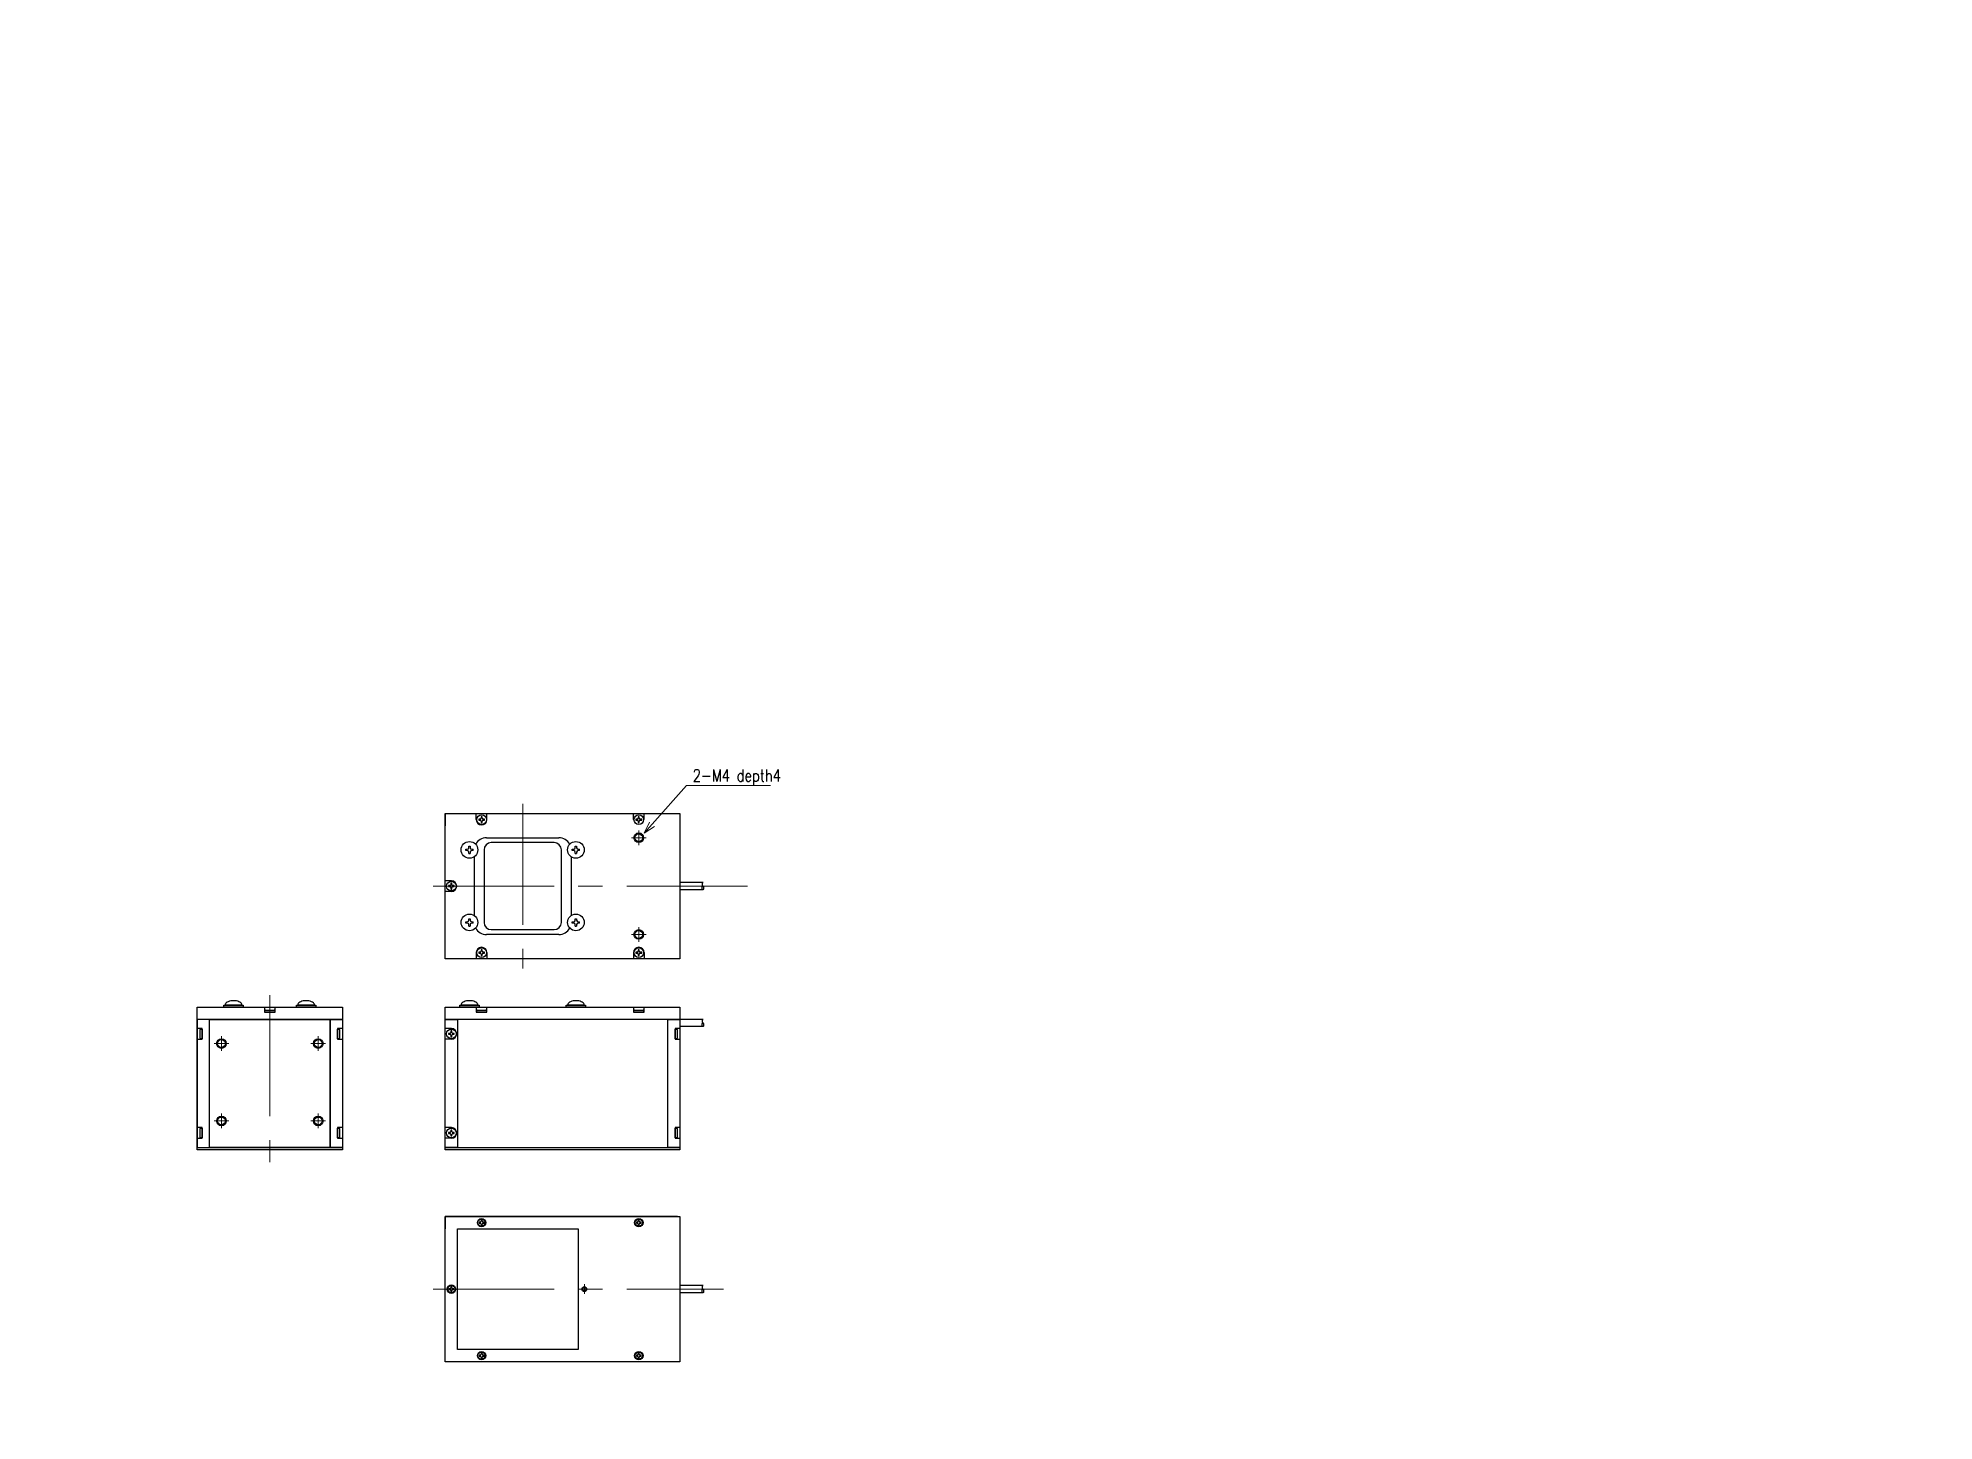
# Paper-space layout 'A3_1_2' of a CAD drawing. Header units: millimetres. Extents: x 0 to 392, y 0 to 286.
# The model-space entities are those that its viewports show. They can reach past a viewport. Long polylines and large blocks are cut down to what shows.
import ezdxf
from ezdxf import colors
from ezdxf.entities.mleader import LeaderData, LeaderLine
from ezdxf.math import Vec2, Vec3

# ---------------------------------------------------------------- set-up
doc = ezdxf.new("R2010")
doc.units = ezdxf.units.MM
doc.linetypes.add('CENTER', pattern=[2, 1.25, -0.25, 0.25, -0.25])
doc.layers.get('0').update_dxf_attribs({"lineweight": 30})
for name, color, linetype, lineweight in [('2KD_寸法１', 7, 'Continuous', 15), ('2KD_寸法１ @ 1', 7, 'Continuous', 15), ('2KD_寸法１ @ 2', 7, 'Continuous', 15), ('PINOFF', 6, 'Continuous', 9)]:
    doc.layers.add(name, color=color, linetype=linetype, lineweight=lineweight)
doc.layers.get('PINOFF').freeze()
doc.styles.get("Standard").update_dxf_attribs({"font": 'simplex.shx', "width": 0.8, "bigfont": 'extfont.shx'})

# ---------------------------------------------------------------- blocks, each defined once
blk = doc.blocks.new('_Open30')
at = {"lineweight": -2}
for p, q in [((-1, 0.27), (0, 0)), ((0, 0), (-1, -0.27)), ((0, 0), (-1, 0))]:
    blk.add_line(p, q, dxfattribs=at)
blk = doc.blocks.new('A$C1FDF73FB')
for p, q in [((-4, 0.8), (4, 0.8)), ((-4, 0), (-4, 0.8)), ((4, 0), (-4, 0)), ((-3.45, 0.8), (-3.45, 1)), ((-3.45, 1), (3.45, 1)), ((3.45, 0.8), (-3.45, 0.8)), ((-1.65, 0.8), (1.65, 0.8)), ((3.45, 1), (3.45, 0.8)), ((4, 0.8), (4, 0))]:
    blk.add_line(p, q)
blk.add_lwpolyline([(3.45, 1), (3.4, 1.3), (3.24, 1.58), (2.99, 1.85), (2.64, 2.09), (2.22, 2.3), (1.73, 2.47), (1.18, 2.6), (0.6, 2.67), (0, 2.7), (-0.6, 2.67), (-1.18, 2.6), (-1.73, 2.47), (-2.22, 2.3), (-2.64, 2.09), (-2.99, 1.85), (-3.24, 1.58), (-3.4, 1.3), (-3.45, 1)])
blk = doc.blocks.new('A$C438F1236')
for p, q in [((0, 59), (60, 59)), ((0, 0), (0, 59)), ((27.8, 59), (27.8, 57)), ((27.8, 57), (32.2, 57)), ((28, 57), (28, 57.6)), ((32, 57), (28, 57)), ((28.2, 57.8), (31.8, 57.8)), ((32, 57.6), (32, 57)), ((32.2, 57), (32.2, 59)), ((60, 59), (60, 0)), ((60, 54), (0, 54)), ((5, 54), (0, 54)), ((2, 50.2), (0, 50.2)), ((1.2, 46.2), (1.2, 49.8)), ((1.4, 50), (2, 50)), ((2, 45.8), (2, 50.2)), ((2, 50), (2, 46)), ((5, 1), (5, 54)), ((5, 54), (55, 54)), ((5, 1), (5, 54)), ((55, 1), (55, 54)), ((55, 54), (60, 54)), ((55, 54), (55, 1)), ((60, 50.2), (58, 50.2)), ((58, 50.2), (58, 45.8)), ((58, 46), (58, 50)), ((58, 50), (58.6, 50)), ((58.8, 49.8), (58.8, 46.2)), ((0, 45.8), (2, 45.8)), ((2, 46), (1.4, 46)), ((58.6, 46), (58, 46)), ((58, 45.8), (60, 45.8)), ((2, 9.2), (0, 9.2)), ((1.2, 5.2), (1.2, 8.8)), ((1.4, 9), (2, 9)), ((2, 4.8), (2, 9.2)), ((2, 9), (2, 5)), ((60, 9.2), (58, 9.2)), ((58, 9.2), (58, 4.8)), ((58, 5), (58, 9)), ((58, 9), (58.6, 9)), ((58.8, 8.8), (58.8, 5.2)), ((0, 4.8), (2, 4.8)), ((0, 1), (5, 1)), ((0, 1), (60, 1)), ((0, 0), (0, 1)), ((60, 0), (0, 0)), ((2, 5), (1.4, 5)), ((55, 1), (5, 1)), ((60, 1), (55, 1)), ((58.6, 5), (58, 5)), ((58, 4.8), (60, 4.8)), ((60, 1), (60, 0))]:
    blk.add_line(p, q)
at = {"lineweight": 30}
for p, q in [((0, 59), (60, 59)), ((0, 54), (0, 59)), ((60, 59), (60, 54)), ((0, 54), (0, 1)), ((60, 54), (60, 1)), ((60, 0), (0, 0))]:
    blk.add_line(p, q, dxfattribs=at)
for centre, radius in [((10, 44), 2), ((10, 44), 1.6), ((50, 44), 2), ((50, 44), 1.6), ((10, 12), 2), ((10, 12), 1.6), ((50, 12), 2), ((50, 12), 1.6)]:
    blk.add_circle(centre, radius)
for centre, start, end in [((28.2, 57.6), 90, 180), ((31.8, 57.6), 0, 90), ((1.4, 49.8), 90, 180), ((58.6, 49.8), 0, 90), ((1.4, 46.2), 180, 270), ((58.6, 46.2), 270, 0), ((1.4, 8.8), 90, 180), ((58.6, 8.8), 0, 90), ((1.4, 5.2), 180, 270), ((58.6, 5.2), 270, 0)]:
    blk.add_arc(centre, 0.2, start, end)
for p in [(15, 59), (45, 59)]:
    blk.add_blockref('A$C1FDF73FB', p)
blk = doc.blocks.new('A$C09653A02')
at = {"lineweight": 30}
for p, q in [((0, 59), (97, 59)), ((0, 0), (0, 59)), ((97, 59), (97, 54)), ((97, 54), (97, 1)), ((0, 0), (0, 1)), ((97, 0), (0, 0)), ((97, 1), (97, 0))]:
    blk.add_line(p, q, dxfattribs=at)
for p, q in [((12.8, 59), (12.8, 57)), ((12.8, 57), (17.2, 57)), ((13, 57), (13, 57.6)), ((17, 57), (13, 57)), ((13.2, 57.8), (16.8, 57.8)), ((17, 57.6), (17, 57)), ((17.2, 57), (17.2, 59)), ((77.8, 59), (77.8, 57)), ((77.8, 57), (82.2, 57)), ((78, 57), (78, 57.6)), ((82, 57), (78, 57)), ((78.2, 57.8), (81.8, 57.8)), ((82, 57.6), (82, 57)), ((82.2, 57), (82.2, 59)), ((97, 59), (97, 54)), ((0, 54), (5, 54)), ((97, 54), (0, 54)), ((97, 54), (0, 54)), ((0, 54), (5, 54)), ((2.5, 50.2), (0, 50.2)), ((1.3, 48.2), (1.3, 47.8)), ((1.9, 48.2), (1.3, 48.2)), ((1.3, 47.8), (1.9, 47.8)), ((2.7, 49.2), (2.3, 49.2)), ((2.3, 49.2), (2.3, 48.6)), ((2.3, 47.4), (2.3, 46.8)), ((2.7, 48.6), (2.7, 49.2)), ((2.7, 46.8), (2.7, 47.4)), ((3.7, 48.2), (3.1, 48.2)), ((3.1, 47.8), (3.7, 47.8)), ((3.7, 47.8), (3.7, 48.2)), ((5, 54), (5, 1)), ((5, 54), (5, 1)), ((48, 54), (16, 54)), ((92, 1), (92, 54)), ((92, 54), (97, 54)), ((92, 54), (97, 54)), ((92, 1), (92, 54)), ((97, 50.2), (95, 50.2)), ((95, 50.2), (95, 45.8)), ((95, 46), (95, 50)), ((95, 50), (95.6, 50)), ((95.8, 49.8), (95.8, 46.2)), ((106.6, 54), (97, 54)), ((106.6, 54), (97, 54)), ((106.6, 51), (97, 51)), ((106.6, 51), (97, 51)), ((2.5, 45.8), (0, 45.8)), ((2.3, 46.8), (2.7, 46.8)), ((5, 46), (5, 42)), ((5, 45.6), (5, 42.4)), ((95.6, 46), (95, 46)), ((95, 45.8), (97, 45.8)), ((2.5, 9.2), (0, 9.2)), ((2.7, 8.2), (2.3, 8.2)), ((2.3, 8.2), (2.3, 7.6)), ((2.7, 7.6), (2.7, 8.2)), ((5, 14), (5, 10)), ((5, 13.6), (5, 10.4)), ((97, 9.2), (95, 9.2)), ((95, 9.2), (95, 4.8)), ((95, 5), (95, 9)), ((95, 9), (95.6, 9)), ((95.8, 8.8), (95.8, 5.2)), ((2.5, 4.8), (0, 4.8)), ((5, 1), (0, 1)), ((5, 1), (0, 1)), ((0, 1), (97, 1)), ((1.3, 7.2), (1.3, 6.8)), ((1.9, 7.2), (1.3, 7.2)), ((1.3, 6.8), (1.9, 6.8)), ((2.3, 6.4), (2.3, 5.8)), ((2.3, 5.8), (2.7, 5.8)), ((2.7, 5.8), (2.7, 6.4)), ((3.7, 7.2), (3.1, 7.2)), ((3.1, 6.8), (3.7, 6.8)), ((3.7, 6.8), (3.7, 7.2)), ((7, 1), (57, 1)), ((97, 1), (92, 1)), ((97, 1), (92, 1)), ((95.6, 5), (95, 5)), ((95, 4.8), (97, 4.8))]:
    blk.add_line(p, q)
for points in [[(106.55, 51), (106.52, 51), (106.48, 51.01), (106.45, 51.03), (106.41, 51.05), (106.38, 51.07), (106.35, 51.1), (106.32, 51.14), (106.29, 51.18), (106.27, 51.22), (106.24, 51.27), (106.22, 51.32), (106.2, 51.38), (106.19, 51.43), (106.17, 51.49), (106.16, 51.56), (106.16, 51.62), (106.15, 51.68), (106.15, 51.75), (106.15, 51.82), (106.16, 51.88), (106.16, 51.94), (106.17, 52.01), (106.19, 52.07), (106.2, 52.13), (106.22, 52.18), (106.24, 52.23), (106.27, 52.28), (106.29, 52.32), (106.32, 52.36), (106.35, 52.4), (106.38, 52.43), (106.41, 52.45), (106.45, 52.47), (106.48, 52.49), (106.52, 52.5), (106.55, 52.5)], [(106.55, 51), (106.52, 51), (106.48, 51.01), (106.45, 51.03), (106.41, 51.05), (106.38, 51.07), (106.35, 51.1), (106.32, 51.14), (106.29, 51.18), (106.27, 51.22), (106.24, 51.27), (106.22, 51.32), (106.2, 51.38), (106.19, 51.43), (106.17, 51.49), (106.16, 51.56), (106.16, 51.62), (106.15, 51.68), (106.15, 51.75), (106.15, 51.82), (106.16, 51.88), (106.16, 51.94), (106.17, 52.01), (106.19, 52.07), (106.2, 52.13), (106.22, 52.18), (106.24, 52.23), (106.27, 52.28), (106.29, 52.32), (106.32, 52.36), (106.35, 52.4), (106.38, 52.43), (106.41, 52.45), (106.45, 52.47), (106.48, 52.49), (106.52, 52.5), (106.55, 52.5)], [(106.55, 52.5), (106.51, 52.51), (106.46, 52.55), (106.43, 52.6), (106.39, 52.68), (106.36, 52.77), (106.33, 52.88), (106.32, 52.99), (106.3, 53.12), (106.3, 53.25), (106.3, 53.38), (106.32, 53.51), (106.33, 53.63), (106.36, 53.73), (106.39, 53.82), (106.43, 53.9), (106.46, 53.95), (106.51, 53.99), (106.55, 54)], [(106.55, 52.5), (106.51, 52.51), (106.46, 52.55), (106.43, 52.6), (106.39, 52.68), (106.36, 52.77), (106.33, 52.88), (106.32, 52.99), (106.3, 53.12), (106.3, 53.25), (106.3, 53.38), (106.32, 53.51), (106.33, 53.63), (106.36, 53.73), (106.39, 53.82), (106.43, 53.9), (106.46, 53.95), (106.51, 53.99), (106.55, 54)], [(106.55, 52.5), (106.59, 52.49), (106.64, 52.45), (106.68, 52.4), (106.71, 52.32), (106.74, 52.23), (106.77, 52.13), (106.78, 52.01), (106.8, 51.88), (106.8, 51.75), (106.8, 51.62), (106.78, 51.49), (106.77, 51.38), (106.74, 51.27), (106.71, 51.18), (106.68, 51.1), (106.64, 51.05), (106.59, 51.01), (106.55, 51)], [(106.55, 52.5), (106.59, 52.49), (106.64, 52.45), (106.68, 52.4), (106.71, 52.32), (106.74, 52.23), (106.77, 52.13), (106.78, 52.01), (106.8, 51.88), (106.8, 51.75), (106.8, 51.62), (106.78, 51.49), (106.77, 51.38), (106.74, 51.27), (106.71, 51.18), (106.68, 51.1), (106.64, 51.05), (106.59, 51.01), (106.55, 51)]]:
    blk.add_lwpolyline(points)
for centre in [(2.5, 48), (2.5, 7)]:
    blk.add_circle(centre, 2)
for centre, radius, start, end in [((13.2, 57.6), 0.2, 90, 180), ((16.8, 57.6), 0.2, 0, 90), ((78.2, 57.6), 0.2, 90, 180), ((81.8, 57.6), 0.2, 0, 90), ((1.9, 48.6), 0.4, 270, 0), ((1.9, 47.4), 0.4, 0, 90), ((2.5, 48), 2.2, 0, 90), ((2.5, 48), 2.2, 270, 0), ((3.1, 48.6), 0.4, 180, 270), ((3.1, 47.4), 0.4, 90, 180), ((95.6, 49.8), 0.2, 0, 90), ((95.6, 46.2), 0.2, 270, 0), ((2.5, 7), 2.2, 0, 90), ((95.6, 8.8), 0.2, 0, 90), ((1.9, 7.6), 0.4, 270, 0), ((1.9, 6.4), 0.4, 0, 90), ((2.5, 7), 2.2, 270, 0), ((3.1, 7.6), 0.4, 180, 270), ((3.1, 6.4), 0.4, 90, 180), ((95.6, 5.2), 0.2, 270, 0)]:
    blk.add_arc(centre, radius, start, end)
for p in [(10, 59), (54, 59)]:
    blk.add_blockref('A$C1FDF73FB', p)
blk = doc.blocks.new('A$C48F84203')
at = {"lineweight": 30}
for p, q in [((0, 60), (97, 60)), ((0, 0), (0, 60)), ((96, 60), (0, 60)), ((0, 60), (97, 60)), ((0, 0), (0, 60)), ((0, 60), (97, 60)), ((0, 0), (0, 60)), ((5, 55), (55, 55)), ((5, 5), (5, 55)), ((55, 55), (55, 5)), ((97, 60), (97, 0)), ((97, 60), (97, 0)), ((97, 60), (97, 0)), ((97, 0), (0, 0)), ((96, 0), (0, 0)), ((97, 0), (0, 0)), ((97, 0), (0, 0)), ((55, 5), (5, 5))]:
    blk.add_line(p, q, dxfattribs=at)
for p, q in [((0, 60), (0, 55)), ((14, 57.7), (14, 57.3)), ((14.4, 57.7), (14, 57.7)), ((14, 57.3), (14.4, 57.3)), ((15.2, 58.5), (14.8, 58.5)), ((14.8, 58.5), (14.8, 58.1)), ((14.8, 56.9), (14.8, 56.5)), ((14.8, 56.5), (15.2, 56.5)), ((15.2, 58.1), (15.2, 58.5)), ((15.2, 56.5), (15.2, 56.9)), ((16, 57.7), (15.6, 57.7)), ((15.6, 57.3), (16, 57.3)), ((16, 57.3), (16, 57.7)), ((79, 57.7), (79, 57.3)), ((79.4, 57.7), (79, 57.7)), ((79, 57.3), (79.4, 57.3)), ((80.2, 58.5), (79.8, 58.5)), ((79.8, 58.5), (79.8, 58.1)), ((79.8, 56.9), (79.8, 56.5)), ((79.8, 56.5), (80.2, 56.5)), ((80.2, 58.1), (80.2, 58.5)), ((80.2, 56.5), (80.2, 56.9)), ((81, 57.7), (80.6, 57.7)), ((80.6, 57.3), (81, 57.3)), ((81, 57.3), (81, 57.7)), ((106.6, 31.5), (97, 31.5)), ((1.5, 30.2), (1.5, 29.8)), ((1.9, 30.2), (1.5, 30.2)), ((1.5, 29.8), (1.9, 29.8)), ((2.7, 31), (2.3, 31)), ((2.3, 31), (2.3, 30.6)), ((2.3, 29.4), (2.3, 29)), ((2.3, 29), (2.7, 29)), ((2.7, 30.6), (2.7, 31)), ((2.7, 29), (2.7, 29.4)), ((3.5, 30.2), (3.1, 30.2)), ((3.1, 29.8), (3.5, 29.8)), ((3.5, 29.8), (3.5, 30.2)), ((106.6, 28.5), (97, 28.5)), ((0, 0), (0, 5)), ((14, 2.7), (14, 2.3)), ((14.4, 2.7), (14, 2.7)), ((14, 2.3), (14.4, 2.3)), ((15.2, 3.5), (14.8, 3.5)), ((14.8, 3.5), (14.8, 3.1)), ((14.8, 1.9), (14.8, 1.5)), ((14.8, 1.5), (15.2, 1.5)), ((15.2, 3.1), (15.2, 3.5)), ((15.2, 1.5), (15.2, 1.9)), ((16, 2.7), (15.6, 2.7)), ((15.6, 2.3), (16, 2.3)), ((16, 2.3), (16, 2.7)), ((79, 2.7), (79, 2.3)), ((79.4, 2.7), (79, 2.7)), ((79, 2.3), (79.4, 2.3)), ((80.2, 3.5), (79.8, 3.5)), ((79.8, 3.5), (79.8, 3.1)), ((79.8, 1.9), (79.8, 1.5)), ((79.8, 1.5), (80.2, 1.5)), ((80.2, 3.1), (80.2, 3.5)), ((80.2, 1.5), (80.2, 1.9)), ((81, 2.7), (80.6, 2.7)), ((80.6, 2.3), (81, 2.3)), ((81, 2.3), (81, 2.7))]:
    blk.add_line(p, q)
for points in [[(106.55, 30), (106.51, 30.01), (106.46, 30.05), (106.43, 30.1), (106.39, 30.18), (106.36, 30.27), (106.33, 30.38), (106.32, 30.49), (106.3, 30.62), (106.3, 30.75), (106.3, 30.88), (106.32, 31.01), (106.33, 31.13), (106.36, 31.23), (106.39, 31.32), (106.43, 31.4), (106.46, 31.45), (106.51, 31.49), (106.55, 31.5)], [(106.55, 28.5), (106.52, 28.5), (106.48, 28.51), (106.45, 28.53), (106.41, 28.55), (106.38, 28.57), (106.35, 28.6), (106.32, 28.64), (106.29, 28.68), (106.27, 28.72), (106.24, 28.77), (106.22, 28.82), (106.2, 28.88), (106.19, 28.93), (106.17, 28.99), (106.16, 29.06), (106.16, 29.12), (106.15, 29.18), (106.15, 29.25), (106.15, 29.32), (106.16, 29.38), (106.16, 29.44), (106.17, 29.51), (106.19, 29.57), (106.2, 29.63), (106.22, 29.68), (106.24, 29.73), (106.27, 29.78), (106.29, 29.82), (106.32, 29.86), (106.35, 29.9), (106.38, 29.93), (106.41, 29.95), (106.45, 29.97), (106.48, 29.99), (106.52, 30), (106.55, 30)], [(106.55, 30), (106.59, 29.99), (106.64, 29.95), (106.68, 29.9), (106.71, 29.82), (106.74, 29.73), (106.77, 29.63), (106.78, 29.51), (106.8, 29.38), (106.8, 29.25), (106.8, 29.12), (106.78, 28.99), (106.77, 28.88), (106.74, 28.77), (106.71, 28.68), (106.68, 28.6), (106.64, 28.55), (106.59, 28.51), (106.55, 28.5)]]:
    blk.add_lwpolyline(points)
for centre, radius in [((15, 57.5), 1.75), ((15, 57.5), 1.5), ((80, 57.5), 1.75), ((80, 57.5), 1.5), ((2.5, 30), 1.75), ((2.5, 30), 1.5), ((57.5, 30), 1), ((57.5, 30), 0.75), ((15, 2.5), 1.75), ((15, 2.5), 1.5), ((80, 2.5), 1.75), ((80, 2.5), 1.5)]:
    blk.add_circle(centre, radius)
for centre, start, end in [((14.4, 58.1), 270, 0), ((14.4, 56.9), 0, 90), ((15.6, 58.1), 180, 270), ((15.6, 56.9), 90, 180), ((79.4, 58.1), 270, 0), ((79.4, 56.9), 0, 90), ((80.6, 58.1), 180, 270), ((80.6, 56.9), 90, 180), ((1.9, 30.6), 270, 0), ((1.9, 29.4), 0, 90), ((3.1, 30.6), 180, 270), ((3.1, 29.4), 90, 180), ((14.4, 3.1), 270, 0), ((14.4, 1.9), 0, 90), ((15.6, 3.1), 180, 270), ((15.6, 1.9), 90, 180), ((79.4, 3.1), 270, 0), ((79.4, 1.9), 0, 90), ((80.6, 3.1), 180, 270), ((80.6, 1.9), 90, 180)]:
    blk.add_arc(centre, 0.4, start, end)
blk = doc.blocks.new('A$C732F0652')
for p, q in [((9.6, 0), (0, 0)), ((9.6, -3), (0, -3))]:
    blk.add_line(p, q)
for points in [[(9.55, -1.5), (9.51, -1.49), (9.46, -1.45), (9.42, -1.4), (9.39, -1.32), (9.36, -1.23), (9.33, -1.12), (9.32, -1.01), (9.3, -0.88), (9.3, -0.75), (9.3, -0.62), (9.32, -0.49), (9.33, -0.38), (9.36, -0.27), (9.39, -0.18), (9.42, -0.1), (9.46, -0.05), (9.51, -0.01), (9.55, 0)], [(9.55, -3), (9.52, -3), (9.48, -2.99), (9.45, -2.97), (9.41, -2.95), (9.38, -2.93), (9.35, -2.9), (9.32, -2.86), (9.29, -2.82), (9.27, -2.78), (9.24, -2.73), (9.22, -2.68), (9.2, -2.62), (9.19, -2.57), (9.17, -2.51), (9.16, -2.44), (9.16, -2.38), (9.15, -2.32), (9.15, -2.25), (9.15, -2.18), (9.16, -2.12), (9.16, -2.06), (9.17, -1.99), (9.19, -1.93), (9.2, -1.88), (9.22, -1.82), (9.24, -1.77), (9.27, -1.72), (9.29, -1.68), (9.32, -1.64), (9.35, -1.6), (9.38, -1.57), (9.41, -1.55), (9.45, -1.53), (9.48, -1.51), (9.52, -1.5), (9.55, -1.5)], [(9.55, -1.5), (9.59, -1.51), (9.64, -1.55), (9.67, -1.6), (9.71, -1.68), (9.74, -1.77), (9.77, -1.88), (9.78, -1.99), (9.8, -2.12), (9.8, -2.25), (9.8, -2.38), (9.78, -2.51), (9.77, -2.62), (9.74, -2.73), (9.71, -2.82), (9.67, -2.9), (9.64, -2.95), (9.59, -2.99), (9.55, -3)]]:
    blk.add_lwpolyline(points)
blk = doc.blocks.new('A$C564A2A53')
for p, q in [((0, 60), (0, 55)), ((12.8, 57.5), (12.8, 60)), ((13.8, 57.7), (13.8, 57.3)), ((14.4, 57.7), (13.8, 57.7)), ((13.8, 57.3), (14.4, 57.3)), ((15.2, 58.7), (14.8, 58.7)), ((14.8, 58.7), (14.8, 58.1)), ((14.8, 56.9), (14.8, 56.3)), ((14.8, 56.3), (15.2, 56.3)), ((15.2, 58.1), (15.2, 58.7)), ((15.2, 56.3), (15.2, 56.9)), ((16.2, 57.7), (15.6, 57.7)), ((15.6, 57.3), (16.2, 57.3)), ((16.2, 57.3), (16.2, 57.7)), ((17.2, 57.5), (17.2, 60)), ((77.8, 57.5), (77.8, 60)), ((78.8, 57.7), (78.8, 57.3)), ((79.4, 57.7), (78.8, 57.7)), ((78.8, 57.3), (79.4, 57.3)), ((80.2, 58.7), (79.8, 58.7)), ((79.8, 58.7), (79.8, 58.1)), ((79.8, 56.9), (79.8, 56.3)), ((79.8, 56.3), (80.2, 56.3)), ((80.2, 58.1), (80.2, 58.7)), ((80.2, 56.3), (80.2, 56.9)), ((81.2, 57.7), (80.6, 57.7)), ((80.6, 57.3), (81.2, 57.3)), ((81.2, 57.3), (81.2, 57.7)), ((82.2, 57.5), (82.2, 60)), ((45, 48), (19, 48)), ((8.5, 44.7), (8.5, 45.3)), ((8.5, 45.3), (9.1, 45.3)), ((9.1, 44.7), (8.5, 44.7)), ((9.7, 46.5), (10.3, 46.5)), ((9.7, 45.9), (9.7, 46.5)), ((9.7, 43.5), (9.7, 44.1)), ((9.7, 43.5), (10.3, 43.5)), ((10.3, 46.5), (10.3, 45.9)), ((10.3, 44.1), (10.3, 43.5)), ((10.9, 45.3), (11.5, 45.3)), ((11.5, 44.7), (10.9, 44.7)), ((11.5, 44.7), (11.5, 45.3)), ((16, 45), (16, 15)), ((48, 15), (48, 45)), ((52.5, 44.7), (52.5, 45.3)), ((52.5, 45.3), (53.1, 45.3)), ((53.1, 44.7), (52.5, 44.7)), ((53.7, 46.5), (54.3, 46.5)), ((53.7, 45.9), (53.7, 46.5)), ((53.7, 43.5), (53.7, 44.1)), ((53.7, 43.5), (54.3, 43.5)), ((54.3, 46.5), (54.3, 45.9)), ((54.3, 44.1), (54.3, 43.5)), ((54.9, 45.3), (55.5, 45.3)), ((55.5, 44.7), (54.9, 44.7)), ((55.5, 44.7), (55.5, 45.3)), ((2.5, 32.2), (0, 32.2)), ((2.5, 27.8), (0, 27.8)), ((1.3, 30.2), (1.3, 29.8)), ((1.9, 30.2), (1.3, 30.2)), ((1.3, 29.8), (1.9, 29.8)), ((2.7, 31.2), (2.3, 31.2)), ((2.3, 31.2), (2.3, 30.6)), ((2.3, 29.4), (2.3, 28.8)), ((2.3, 28.8), (2.7, 28.8)), ((2.7, 30.6), (2.7, 31.2)), ((2.7, 28.8), (2.7, 29.4)), ((3.7, 30.2), (3.1, 30.2)), ((3.1, 29.8), (3.7, 29.8)), ((3.7, 29.8), (3.7, 30.2)), ((9.7, 16.5), (10.3, 16.5)), ((9.7, 15.9), (9.7, 16.5)), ((10.3, 16.5), (10.3, 15.9)), ((53.7, 16.5), (54.3, 16.5)), ((53.7, 15.9), (53.7, 16.5)), ((54.3, 16.5), (54.3, 15.9)), ((8.5, 14.7), (8.5, 15.3)), ((8.5, 15.3), (9.1, 15.3)), ((9.1, 14.7), (8.5, 14.7)), ((9.7, 13.5), (9.7, 14.1)), ((9.7, 13.5), (10.3, 13.5)), ((10.3, 14.1), (10.3, 13.5)), ((10.9, 15.3), (11.5, 15.3)), ((11.5, 14.7), (10.9, 14.7)), ((11.5, 14.7), (11.5, 15.3)), ((19, 12), (45, 12)), ((52.5, 14.7), (52.5, 15.3)), ((52.5, 15.3), (53.1, 15.3)), ((53.1, 14.7), (52.5, 14.7)), ((53.7, 13.5), (53.7, 14.1)), ((53.7, 13.5), (54.3, 13.5)), ((54.3, 14.1), (54.3, 13.5)), ((54.9, 15.3), (55.5, 15.3)), ((55.5, 14.7), (54.9, 14.7)), ((55.5, 14.7), (55.5, 15.3)), ((0, 0), (0, 5)), ((12.8, 2.5), (12.8, 0)), ((13.8, 2.7), (13.8, 2.3)), ((14.4, 2.7), (13.8, 2.7)), ((13.8, 2.3), (14.4, 2.3)), ((15.2, 3.7), (14.8, 3.7)), ((14.8, 3.7), (14.8, 3.1)), ((14.8, 1.9), (14.8, 1.3)), ((14.8, 1.3), (15.2, 1.3)), ((15.2, 3.1), (15.2, 3.7)), ((15.2, 1.3), (15.2, 1.9)), ((16.2, 2.7), (15.6, 2.7)), ((15.6, 2.3), (16.2, 2.3)), ((16.2, 2.3), (16.2, 2.7)), ((17.2, 2.5), (17.2, 0)), ((77.8, 2.5), (77.8, 0)), ((78.8, 2.7), (78.8, 2.3)), ((79.4, 2.7), (78.8, 2.7)), ((78.8, 2.3), (79.4, 2.3)), ((80.2, 3.7), (79.8, 3.7)), ((79.8, 3.7), (79.8, 3.1)), ((79.8, 1.9), (79.8, 1.3)), ((79.8, 1.3), (80.2, 1.3)), ((80.2, 3.1), (80.2, 3.7)), ((80.2, 1.3), (80.2, 1.9)), ((81.2, 2.7), (80.6, 2.7)), ((80.6, 2.3), (81.2, 2.3)), ((81.2, 2.3), (81.2, 2.7)), ((82.2, 2.5), (82.2, 0)), ((96, 0), (0, 0))]:
    blk.add_line(p, q)
at = {"lineweight": 30}
for p, q in [((0, 60), (97, 60)), ((0, 0), (0, 60)), ((97, 60), (97, 0)), ((17, 50), (47, 50)), ((12, 42.2), (12, 17.8)), ((52, 42.2), (52, 17.8)), ((47, 10), (17, 10)), ((97, 0), (0, 0))]:
    blk.add_line(p, q, dxfattribs=at)
for centre, radius in [((15, 57.5), 2), ((80, 57.5), 2), ((10, 45), 3.45), ((54, 45), 3.45), ((80, 50), 2), ((80, 50), 1.6), ((2.5, 30), 2), ((10, 15), 3.45), ((54, 15), 3.45), ((80, 10), 2), ((80, 10), 1.6), ((15, 2.5), 2), ((80, 2.5), 2)]:
    blk.add_circle(centre, radius)
for centre, radius, start, end in [((15, 57.5), 2.2, 180, 0), ((14.4, 58.1), 0.4, 270, 0), ((14.4, 56.9), 0.4, 0, 90), ((15.6, 58.1), 0.4, 180, 270), ((15.6, 56.9), 0.4, 90, 180), ((79.4, 58.1), 0.4, 270, 0), ((79.4, 56.9), 0.4, 0, 90), ((80.6, 58.1), 0.4, 180, 270), ((80.6, 56.9), 0.4, 90, 180), ((19, 45), 3, 90, 180), ((45, 45), 3, 0, 90), ((9.1, 45.9), 0.6, 270, 0), ((9.1, 44.1), 0.6, 0, 90), ((10.9, 45.9), 0.6, 180, 270), ((10.9, 44.1), 0.6, 90, 180), ((53.1, 45.9), 0.6, 270, 0), ((53.1, 44.1), 0.6, 0, 90), ((54.9, 45.9), 0.6, 180, 270), ((54.9, 44.1), 0.6, 90, 180), ((2.5, 30), 2.2, 0, 90), ((1.9, 30.6), 0.4, 270, 0), ((1.9, 29.4), 0.4, 0, 90), ((2.5, 30), 2.2, 270, 0), ((3.1, 30.6), 0.4, 180, 270), ((3.1, 29.4), 0.4, 90, 180), ((9.1, 15.9), 0.6, 270, 0), ((10.9, 15.9), 0.6, 180, 270), ((53.1, 15.9), 0.6, 270, 0), ((54.9, 15.9), 0.6, 180, 270), ((9.1, 14.1), 0.6, 0, 90), ((10.9, 14.1), 0.6, 90, 180), ((19, 15), 3, 180, 270), ((45, 15), 3, 270, 0), ((53.1, 14.1), 0.6, 0, 90), ((54.9, 14.1), 0.6, 90, 180), ((15, 2.5), 2.2, 0, 180), ((14.4, 3.1), 0.4, 270, 0), ((14.4, 1.9), 0.4, 0, 90), ((15.6, 3.1), 0.4, 180, 270), ((15.6, 1.9), 0.4, 90, 180), ((80, 2.5), 2.2, 0, 180), ((79.4, 3.1), 0.4, 270, 0), ((79.4, 1.9), 0.4, 0, 90), ((80.6, 3.1), 0.4, 180, 270), ((80.6, 1.9), 0.4, 90, 180)]:
    blk.add_arc(centre, radius, start, end)
for centre, start, end in [((17, 45), 90, 152.37827), ((47, 45), 27.39736, 90), ((17, 15), 207.62173, 270), ((47, 15), 270, 332.60264)]:
    blk.add_arc(centre, 5, start, end, dxfattribs=at)
blk.add_blockref('A$C732F0652', (97, 31.5))
blk = doc.blocks.new('*U96')
at = {"layer": '2KD_寸法１ @ 1'}
ml = blk.add_multileader_mtext('Standard', dxfattribs=at)
ml.set_content('2-M4 depth4', color=256)
ml.set_leader_properties()
ml.set_arrow_properties(name='OPEN30')
ml.build(insert=Vec2(0, 0))
ml.multileader.update_dxf_attribs({"text_left_attachment_type": 6, "text_right_attachment_type": 6, "dogleg_length": 1.5, "arrow_head_size": 2.5})
ctx = ml.context
ctx.base_point, ctx.char_height, ctx.arrow_head_size, ctx.landing_gap_size, ctx.plane_origin = Vec3(268.72, 261.84), 2.5, 2.5, 1, Vec3(249.61, 242.11)
ctx.left_attachment, ctx.right_attachment = 6, 6
notes = []
notes.append((ctx, [(0, (1, 1, 0), (267.22, 261.84), (1, 0), 1.5, [(0, [(249.61, 242.11)], 0, [])])]))
ctx.mtext.insert, ctx.mtext.flow_direction = Vec3(269.72, 265.17), 5
at = {"layer": '2KD_寸法１ @ 2'}
ml = blk.add_multileader_mtext('Standard', dxfattribs=at)
ml.set_content('2-M4 depth4', color=256)
ml.set_leader_properties()
ml.set_arrow_properties(name='OPEN30')
ml.build(insert=Vec2(0, 0))
ml.multileader.update_dxf_attribs({"text_left_attachment_type": 6, "text_right_attachment_type": 6, "dogleg_length": 1.5, "arrow_head_size": 5, "scale": 2})
ctx = ml.context
ctx.base_point, ctx.scale, ctx.char_height, ctx.arrow_head_size, ctx.landing_gap_size, ctx.plane_origin = Vec3(268.72, 261.84), 2, 5, 5, 1, Vec3(249.61, 242.11)
ctx.left_attachment, ctx.right_attachment = 6, 6
notes.append((ctx, [(0, (1, 1, 0), (267.22, 261.84), (1, 0), 1.5, [(0, [(249.61, 242.11)], 0, [])])]))
ctx.mtext.insert, ctx.mtext.flow_direction = Vec3(269.72, 268.5), 5
for ctx, leaders in notes:
    for number, flags, end, landing, length, lines in leaders:
        leader = LeaderData()
        leader.index, (leader.has_last_leader_line, leader.has_dogleg_vector, leader.attachment_direction) = number, flags
        leader.last_leader_point, leader.dogleg_vector, leader.dogleg_length = Vec3(end), Vec3(landing), length
        for number, points, colour, breaks in lines:
            line = LeaderLine()
            line.index, line.vertices, line.color, line.breaks = number, Vec3.list(points), colors.encode_raw_color(colour), breaks
            leader.lines.append(line)
        ctx.leaders.append(leader)

msp = doc.modelspace()

# ---------------------------------------------------------------- linework, layer by layer
at = {"layer": '2KD_寸法１', "linetype": 'CENTER', "ltscale": 10}
for p, q in [((199.44, 254.228), (199.44, 186.228)), ((162.44, 220.228), (292.44, 220.228)), ((94.887, 175.141), (94.887, 106.141)), ((162.44, 53.556), (282.44, 53.556))]:
    msp.add_line(p, q, dxfattribs=at)
at = {"layer": '2KD_寸法１'}
for p, q in [((247.44, 243.228), (247.44, 237.228)), ((244.44, 240.228), (250.44, 240.228)), ((244.44, 200.228), (250.44, 200.228)), ((247.44, 203.228), (247.44, 197.228)), ((74.887, 158.141), (74.887, 152.141)), ((114.887, 158.141), (114.887, 152.141)), ((71.887, 155.141), (77.887, 155.141)), ((111.887, 155.141), (117.887, 155.141)), ((74.887, 126.141), (74.887, 120.141)), ((114.887, 126.141), (114.887, 120.141)), ((71.887, 123.141), (77.887, 123.141)), ((111.887, 123.141), (117.887, 123.141)), ((224.94, 55.556), (224.94, 51.556))]:
    msp.add_line(p, q, dxfattribs=at)

# ---------------------------------------------------------------- block references
for name, p in [('A$C564A2A53', (167.44, 190.228)), ('A$C438F1236', (64.887, 111.141)), ('A$C09653A02', (167.44, 111.141)), ('A$C48F84203', (167.44, 23.556))]:
    msp.add_blockref(name, p)
msp.add_blockref('*U96', (0, 0), dxfattribs=at)

psp = doc.layouts.new('A3_1_2')

# ---------------------------------------------------------------- viewports
at = {"layer": 'PINOFF', "color": 7, "lineweight": 0}
vp = psp.add_viewport(center=(195.5, 142.5), size=(392, 286), view_center_point=(391, 285), view_height=572.00001, dxfattribs=at)
vp.frozen_layers = ['2KD_寸法１ @ 1']

doc.saveas('drawing.dxf')
